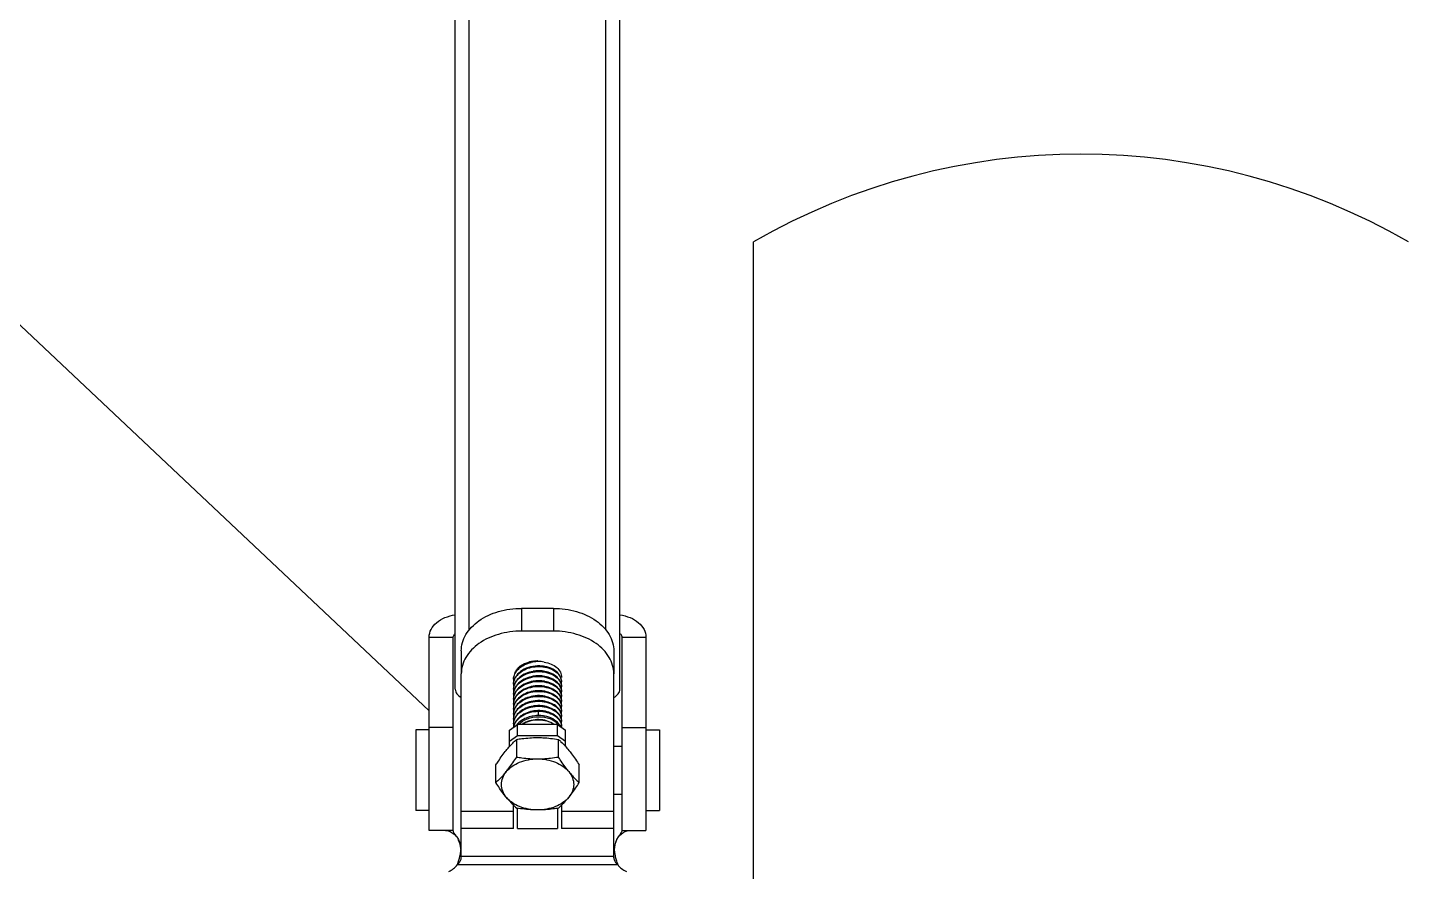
# Model space of a CAD drawing. Extents: x 1031190 to 1725648, y 733081 to 1571294.
# Drawn here: x 1131938 to 1134999, y 1228473 to 1230343 of the extents above; entities that cross this region are included whole.
import ezdxf

# ---------------------------------------------------------------- set-up
doc = ezdxf.new("R2010")
doc.units = 0
doc.header["$LTSCALE"] = 1000
doc.header["$MEASUREMENT"] = 0
doc.styles.get("Standard").update_dxf_attribs({"font": 'gbenor.shx', "bigfont": 'gbcbig.shx'})
doc.dimstyles.get("Standard").update_dxf_attribs({"dimtxt": 0.18, "dimasz": 0.18, "dimexe": 0.18, "dimexo": 0.0625, "dimgap": 0.09, "dimtad": 0, "dimtih": 1, "dimtoh": 1, "dimdec": 4, "dimzin": 0, "dimdsep": 46, "dimtxsty": 'Standard', "dimcen": 0.09, "dimadec": 0, "dimazin": 0, "dimtfac": 1, "dimtdec": 4, "dimtofl": 0, "dimtmove": 0, "dimatfit": 3, "dimfxl": 0, "dimtolj": 1, "dimtzin": 0, "dimarcsym": 0})

msp = doc.modelspace()

# ---------------------------------------------------------------- linework, layer by layer
at = {"linetype": 'Continuous'}
for p, q in [((1132885.9, 1228876.4), (1132885.9, 1231673)), ((1133250.7, 1228876.4), (1133250.7, 1231673)), ((1132917, 1229007.9), (1132917, 1231363.5)), ((1133219.5, 1229007.9), (1133219.5, 1231363.5)), ((1133547.1, 1228414.4), (1133547.1, 1229867.9)), ((1133032.7, 1229055.7), (1133032.7, 1229005.3)), ((1133103.9, 1229055.7), (1133032.7, 1229055.7)), ((1133103.9, 1229055.7), (1133103.9, 1229005.3)), ((1132828, 1228563.6), (1132828, 1228991.9)), ((1132828, 1228991.9), (1132881.4, 1228991.9)), ((1132881.4, 1228563.6), (1132881.4, 1228991.9)), ((1133103.9, 1229005.3), (1133032.7, 1229005.3)), ((1133255.1, 1228991.9), (1133255.1, 1228563.6)), ((1133255.1, 1228991.9), (1133308.5, 1228991.9)), ((1133308.5, 1228991.9), (1133308.5, 1228563.6)), ((1132899.2, 1228961.3), (1132899.2, 1228911)), ((1133237.3, 1228961.3), (1133237.3, 1228911)), ((1132899.2, 1228503), (1132899.2, 1228911)), ((1133025, 1228921.9), (1133025, 1228921.8)), ((1133237.3, 1228503), (1133237.3, 1228911)), ((1133069.8, 1228827.7), (1133069.6, 1228818.3)), ((1133069.6, 1228818.3), (1133069.6, 1228818.1)), ((1132828, 1228786.4), (1132798.2, 1228786.4)), ((1132881.4, 1228791.4), (1132828, 1228791.4)), ((1133006, 1228785.8), (1133023.8, 1228798.4)), ((1133006, 1228749.3), (1133006, 1228785.8)), ((1133023.8, 1228773.3), (1133006, 1228760.7)), ((1133023.8, 1228773.3), (1133023.8, 1228798.4)), ((1133112.8, 1228798.4), (1133023.8, 1228798.4)), ((1133112.8, 1228773.3), (1133023.8, 1228773.3)), ((1133112.8, 1228773.3), (1133112.8, 1228798.4)), ((1133112.8, 1228798.4), (1133130.5, 1228785.8)), ((1133130.5, 1228760.7), (1133112.8, 1228773.3)), ((1133130.5, 1228749.3), (1133130.5, 1228785.8)), ((1133255.1, 1228791.4), (1133308.5, 1228791.4)), ((1133308.5, 1228786.4), (1133338.3, 1228786.4)), ((1133022, 1228726.3), (1133022, 1228765.3)), ((1133114.5, 1228726.3), (1133114.5, 1228765.3)), ((1133237.3, 1228750.4), (1133255.1, 1228750.4)), ((1132975.8, 1228669.7), (1132975.8, 1228708.7)), ((1133160.7, 1228669.7), (1133160.7, 1228708.7)), ((1133014.9, 1228568), (1133014.9, 1228619.8)), ((1133121.7, 1228619.8), (1133121.7, 1228568)), ((1133237.3, 1228643.7), (1133255.1, 1228643.7)), ((1132828, 1228607.7), (1132798.2, 1228607.7)), ((1133014.9, 1228605.8), (1132899.2, 1228605.8)), ((1133023.8, 1228568.1), (1133023.8, 1228612.8)), ((1133112.8, 1228612.8), (1133112.8, 1228568.1)), ((1133237.3, 1228605.8), (1133121.7, 1228605.8)), ((1133308.5, 1228607.7), (1133338.3, 1228607.7)), ((1132881.4, 1228563.6), (1132828, 1228563.6)), ((1132887.1, 1228552.6), (1132883.1, 1228555.7)), ((1133014.9, 1228568), (1132899.2, 1228568)), ((1133023.8, 1228568.1), (1133112.8, 1228568.1)), ((1133237.3, 1228568), (1133121.7, 1228568)), ((1133249.4, 1228552.6), (1133253.5, 1228555.7)), ((1133255.1, 1228563.6), (1133308.5, 1228563.6)), ((1132899.2, 1228506.7), (1133237.3, 1228506.7)), ((1132890.6, 1228487.9), (1133245.9, 1228487.9))]:
    msp.add_line(p, q, dxfattribs=at)
for p, q in [((1132798.2, 1228786.4), (1132798.2, 1228607.7)), ((1133338.3, 1228786.4), (1133338.3, 1228607.7))]:
    msp.add_line(p, q)
for points in [[(1132864.4, 1228563.6), (1132864.9, 1228563.6), (1132866.8, 1228563.3), (1132870, 1228562.5), (1132874.2, 1228560.9), (1132879.1, 1228558.4), (1132883.1, 1228555.7)], [(1132883.1, 1228555.6), (1132885.6, 1228553.5), (1132889.2, 1228549.2), (1132892.7, 1228543.3), (1132894.9, 1228537.8)], [(1133241.6, 1228537.8), (1133243.9, 1228543.3), (1133247.4, 1228549.2), (1133251, 1228553.5), (1133253.4, 1228555.6)], [(1133253.5, 1228555.7), (1133257.5, 1228558.4), (1133262.3, 1228560.9), (1133266.6, 1228562.5), (1133269.7, 1228563.3), (1133271.6, 1228563.6), (1133272.1, 1228563.6)]]:
    msp.add_lwpolyline(points, dxfattribs=at)
at = {"color": 0}
msp.add_arc((1134273, 1228610.3), 1452, 60.0059, 119.9941, dxfattribs=at)
at = {"linetype": 'Continuous'}
for centre, radius, start, end in [((1133064.5, 1228865.7), 72.8, 94.186, 101.3834), ((1133069.6, 1228869.1), 69.9, 105.7051, 105.9956), ((1133070.3, 1228866.7), 72.5, 98.8131, 105.6696), ((1133070.7, 1228863.1), 74.7, 91.9721, 102.7007), ((1133070.7, 1228863.9), 75.3, 91.9386, 98.8281), ((1133070.7, 1228862.4), 75.4, 91.8866, 92.0013), ((1133070.7, 1228863.9), 75.3, 91.2819, 91.9468), ((1133070.7, 1228862.7), 75.2, 85.8694, 91.8937), ((1133070.9, 1228865.1), 72.7, 80.5973, 85.8743), ((1133044.1, 1228897.3), 29.2, 177.3319, 179.9985), ((1133044.4, 1228897.3), 29.5, 180.0287, 189.4249), ((1133070.5, 1228844.4), 62, 99.6805, 102.1157), ((1133070.5, 1228855.3), 62.1, 99.9932, 100.9869), ((1133097.1, 1228891.8), 24.6, 348.6612, 359.9519), ((1133097.4, 1228891.8), 24.2, 0.0022, 3.205), ((1133044.1, 1228886.3), 29.2, 177.3323, 179.9985), ((1133044.4, 1228886.3), 29.5, 180.0291, 189.4753), ((1133044.1, 1228875.2), 29.2, 177.3323, 179.9985), ((1133044.4, 1228875.3), 29.5, 180.0292, 189.5222), ((1133044.1, 1228864.2), 29.2, 177.332, 179.9985), ((1133044.4, 1228864.2), 29.5, 180.0288, 189.4407), ((1133097, 1228869.8), 24.6, 347.8507, 359.9477), ((1133097.1, 1228880.8), 24.6, 348.5825, 359.9511), ((1133097.4, 1228880.7), 24.2, 0.0023, 3.2045), ((1133097.4, 1228869.7), 24.2, 0.0023, 3.205), ((1133044.1, 1228853.2), 29.2, 177.3323, 179.9985), ((1133044.4, 1228853.2), 29.5, 180.0292, 189.4857), ((1133044.1, 1228842.2), 29.2, 177.3322, 179.9985), ((1133044.4, 1228842.2), 29.5, 180.0289, 189.445), ((1133044.1, 1228831.2), 29.2, 177.332, 179.9985), ((1133044.4, 1228831.2), 29.5, 180.0305, 189.6646), ((1133070.5, 1228789.2), 62.1, 99.744, 101.2123), ((1133097.1, 1228858.7), 24.6, 348.6164, 359.9515), ((1133097.1, 1228847.7), 24.6, 348.5981, 359.9512), ((1133097.1, 1228836.7), 24.6, 348.6534, 359.9518), ((1133097.4, 1228858.7), 24.2, 0.0023, 3.2046), ((1133097.4, 1228847.7), 24.2, 0.0023, 3.2046), ((1133097.4, 1228836.7), 24.2, 0.0023, 3.2051), ((1133044.1, 1228820.2), 29.2, 177.3323, 179.9985), ((1133044.4, 1228820.2), 29.5, 180.0292, 189.5017), ((1133044.1, 1228809.2), 29.2, 177.3319, 179.9985), ((1133044.4, 1228809.2), 29.5, 180.0287, 189.4225), ((1133070.7, 1228755), 63.2, 90.8014, 91.0371), ((1133070.7, 1228742.8), 75.3, 90.6833, 90.8601), ((1133097.1, 1228825.7), 24.6, 348.6302, 359.9515), ((1133097.1, 1228814.7), 24.6, 348.6111, 359.9514), ((1133097.1, 1228803.7), 24.6, 348.6704, 359.952), ((1133097.4, 1228825.7), 24.2, 0.0023, 3.2045), ((1133097.4, 1228814.7), 24.2, 0.0023, 3.2047), ((1133097.4, 1228803.7), 24.2, 0.0022, 3.2052), ((1133044.1, 1228798.2), 29.2, 177.3322, 179.9985), ((1133044.4, 1228798.2), 29.5, 180.029, 189.4615), ((1133053.7, 1228772.7), 40.1, 139.3761, 142.4805), ((1133097.4, 1228792.7), 24.2, 0.0022, 3.2058), ((1133097.5, 1228792.7), 24.2, 358.8477, 359.9998), ((1132910.5, 1228574.4), 31.9, 213.7883, 214.1887), ((1133226, 1228574.4), 31.9, 325.8113, 326.2117), ((1132763.5, 1228535.2), 135.8, 349.7299, 350.0443), ((1132765, 1228535), 134.3, 350.0279, 354.2491), ((1133371.6, 1228535), 134.3, 185.7566, 189.9721), ((1133373.1, 1228535.2), 135.8, 189.9557, 190.2701), ((1132854.7, 1228514.2), 44.5, 292.0243, 323.7485), ((1133281.8, 1228514.2), 44.5, 216.2515, 247.9757)]:
    msp.add_arc(centre, radius, start, end, dxfattribs=at)
for points, knots in [([(1132899.2, 1228961.3), (1132899.2, 1228967.5), (1132901, 1228980.2), (1132911.8, 1229004.9), (1132938.4, 1229031.5), (1132982.1, 1229051.2), (1133015.5, 1229055.7), (1133032.7, 1229055.7)], [0, 0, 0, 0, 0.103597, 0.210948, 0.445697, 0.712571, 1, 1, 1, 1]), ([(1133103.9, 1229055.7), (1133121, 1229055.7), (1133154.4, 1229051.2), (1133198.1, 1229031.5), (1133224.7, 1229004.9), (1133235.5, 1228980.2), (1133237.3, 1228967.5), (1133237.3, 1228961.3)], [0, 0, 0, 0, 0.287429, 0.554303, 0.789052, 0.896403, 1, 1, 1, 1]), ([(1132828, 1228991.9), (1132828, 1228997.7), (1132831.3, 1229010.1), (1132844.2, 1229025.4), (1132863.2, 1229036.4), (1132878, 1229040.2), (1132885.8, 1229041.3)], [0, 0, 0, 0, 0.213346, 0.447987, 0.712108, 1, 1, 1, 1]), ([(1133250.7, 1229041.3), (1133258.5, 1229040.2), (1133273.4, 1229036.4), (1133292.3, 1229025.4), (1133305.3, 1229010.1), (1133308.5, 1228997.7), (1133308.5, 1228991.9)], [0, 0, 0, 0, 0.287892, 0.552013, 0.786654, 1, 1, 1, 1]), ([(1132881.4, 1228991.9), (1132881.4, 1228992.6), (1132881.8, 1228995.8), (1132883.9, 1228998.6), (1132885.8, 1229000.1)], [0, 0, 0, 0, 0.236834, 1, 1, 1, 1]), ([(1133032.7, 1229005.3), (1133015.5, 1229005.3), (1132982.1, 1229000.8), (1132938.4, 1228981.2), (1132911.8, 1228954.5), (1132901, 1228929.8), (1132899.2, 1228917.2), (1132899.2, 1228911)], [0, 0, 0, 0, 0.287429, 0.554303, 0.789052, 0.896403, 1, 1, 1, 1]), ([(1133237.3, 1228911), (1133237.3, 1228917.2), (1133235.5, 1228929.8), (1133224.7, 1228954.5), (1133198.1, 1228981.2), (1133154.4, 1229000.8), (1133121, 1229005.3), (1133103.9, 1229005.3)], [0, 0, 0, 0, 0.103597, 0.210948, 0.445697, 0.712571, 1, 1, 1, 1]), ([(1133250.8, 1229000.1), (1133251.4, 1228999.6), (1133253.7, 1228997.4), (1133255.1, 1228994.2), (1133255.1, 1228991.9)], [0, 0, 0, 0, 0.274002, 1, 1, 1, 1]), ([(1133014.9, 1228898.6), (1133015.1, 1228902.8), (1133017.5, 1228911.6), (1133026.3, 1228922.8), (1133038.9, 1228931.3), (1133048.9, 1228934.8), (1133054.3, 1228936)], [0, 0, 0, 0, 0.219273, 0.456424, 0.717944, 1, 1, 1, 1]), ([(1133121.7, 1228893.1), (1133121.7, 1228895.5), (1133120.9, 1228900.4), (1133116.6, 1228909.8), (1133105.8, 1228919.9), (1133088.4, 1228927), (1133068.2, 1228929.1), (1133048, 1228925.6), (1133030.5, 1228917), (1133018.1, 1228904), (1133014.9, 1228892.8), (1133014.9, 1228887.6)], [0, 0, 0, 0, 0.049449, 0.100956, 0.214949, 0.346477, 0.489675, 0.634208, 0.769827, 0.890789, 1, 1, 1, 1]), ([(1133014.9, 1228887.6), (1133015.1, 1228891.9), (1133017.6, 1228900.8), (1133026.5, 1228912), (1133039.3, 1228920.5), (1133054.9, 1228925.8), (1133071.8, 1228927.4), (1133092.7, 1228924.8), (1133107.5, 1228917.5), (1133114, 1228910.3)], [0, 0, 0, 0, 0.105385, 0.219488, 0.34542, 0.481197, 0.621395, 0.759049, 1, 1, 1, 1]), ([(1133018.5, 1228913), (1133018.8, 1228913.9), (1133020.2, 1228917.3), (1133022.3, 1228920.5), (1133024.1, 1228922.7)], [0, 0, 0, 0, 0.242775, 1, 1, 1, 1]), ([(1133024.1, 1228922.7), (1133025.7, 1228924.4), (1133033.2, 1228931), (1133042.7, 1228935.1), (1133050.1, 1228937)], [0, 0, 0, 0, 0.23319, 1, 1, 1, 1]), ([(1133050.4, 1228936.4), (1133047.9, 1228935.6), (1133038.6, 1228932.4), (1133030, 1228927), (1133025, 1228921.9)], [0, 0, 0, 0, 0.264817, 1, 1, 1, 1]), ([(1133084.6, 1228926.8), (1133082.5, 1228927.3), (1133074, 1228928.8), (1133065.1, 1228928.5), (1133058.7, 1228927.2)], [0, 0, 0, 0, 0.245648, 1, 1, 1, 1]), ([(1133082.8, 1228936.8), (1133088.1, 1228935.9), (1133098.2, 1228933.1), (1133110.9, 1228925.4), (1133119.5, 1228915), (1133121.7, 1228906.7), (1133121.7, 1228902.8)], [0, 0, 0, 0, 0.291651, 0.555731, 0.788679, 1, 1, 1, 1]), ([(1133025, 1228921.8), (1133021.9, 1228918.6), (1133016.8, 1228911.4), (1133014.9, 1228902.8), (1133014.9, 1228898.6)], [0, 0, 0, 0, 0.517736, 1, 1, 1, 1]), ([(1133114.2, 1228900.4), (1133107.7, 1228907.8), (1133092.6, 1228915.3), (1133071.4, 1228917.8), (1133054.2, 1228916), (1133038.5, 1228910.5), (1133025.6, 1228901.6), (1133017, 1228890), (1133014.9, 1228880.9), (1133014.9, 1228876.6)], [0, 0, 0, 0, 0.241301, 0.379446, 0.520004, 0.655787, 0.781306, 0.894819, 1, 1, 1, 1]), ([(1133014.9, 1228876.6), (1133015.2, 1228881.7), (1133018.7, 1228892.5), (1133031.1, 1228905), (1133048.3, 1228913.3), (1133068.1, 1228916.6), (1133087.9, 1228914.7), (1133105.1, 1228907.9), (1133117.6, 1228896.8), (1133121.3, 1228886.8), (1133121.6, 1228882.1)], [0, 0, 0, 0, 0.109414, 0.230762, 0.366312, 0.510386, 0.653204, 0.784891, 0.899595, 1, 1, 1, 1]), ([(1133114.2, 1228889.4), (1133107.7, 1228896.8), (1133092.6, 1228904.3), (1133071.4, 1228906.8), (1133054.2, 1228905), (1133038.5, 1228899.5), (1133025.6, 1228890.6), (1133017, 1228879), (1133014.9, 1228869.9), (1133014.9, 1228865.6)], [0, 0, 0, 0, 0.241321, 0.379464, 0.520018, 0.655795, 0.781306, 0.894819, 1, 1, 1, 1]), ([(1133014.9, 1228865.6), (1133015.2, 1228870.7), (1133018.7, 1228881.5), (1133031.1, 1228894), (1133048.3, 1228902.3), (1133068.1, 1228905.6), (1133087.9, 1228903.7), (1133105.1, 1228896.8), (1133117.6, 1228885.8), (1133121.3, 1228875.8), (1133121.6, 1228871.1)], [0, 0, 0, 0, 0.10941, 0.230759, 0.36631, 0.510388, 0.653211, 0.784896, 0.899598, 1, 1, 1, 1]), ([(1133114.2, 1228878.4), (1133107.7, 1228885.8), (1133092.6, 1228893.2), (1133071.4, 1228895.8), (1133054.2, 1228894), (1133038.5, 1228888.5), (1133025.6, 1228879.6), (1133017, 1228868), (1133014.9, 1228858.9), (1133014.9, 1228854.6)], [0, 0, 0, 0, 0.241291, 0.379436, 0.519999, 0.655783, 0.781305, 0.89482, 1, 1, 1, 1]), ([(1133014.9, 1228854.6), (1133015.2, 1228859.7), (1133018.7, 1228870.5), (1133031.1, 1228883), (1133048.3, 1228891.3), (1133068.1, 1228894.6), (1133087.9, 1228892.7), (1133105.1, 1228885.8), (1133117.6, 1228874.8), (1133121.3, 1228864.8), (1133121.6, 1228860.1)], [0, 0, 0, 0, 0.109413, 0.230763, 0.366317, 0.51039, 0.65321, 0.784893, 0.899595, 1, 1, 1, 1]), ([(1133084.1, 1228915.9), (1133082.2, 1228916.4), (1133074.1, 1228917.7), (1133065.8, 1228917.5), (1133059.7, 1228916.4)], [0, 0, 0, 0, 0.245788, 1, 1, 1, 1]), ([(1133083.4, 1228894.1), (1133081.5, 1228894.5), (1133073.7, 1228895.7), (1133065.8, 1228895.4), (1133059.9, 1228894.4)], [0, 0, 0, 0, 0.246155, 1, 1, 1, 1]), ([(1133083.5, 1228905), (1133081.6, 1228905.4), (1133073.9, 1228906.7), (1133065.9, 1228906.5), (1133060.1, 1228905.5)], [0, 0, 0, 0, 0.246058, 1, 1, 1, 1]), ([(1133114, 1228910.3), (1133116.2, 1228907.8), (1133119.8, 1228902.5), (1133121.4, 1228896.2), (1133121.6, 1228893.1)], [0, 0, 0, 0, 0.517722, 1, 1, 1, 1]), ([(1133121.7, 1228882.1), (1133121.7, 1228885.3), (1133120.3, 1228892.1), (1133116.5, 1228897.8), (1133114.2, 1228900.4)], [0, 0, 0, 0, 0.48238, 1, 1, 1, 1]), ([(1132885.9, 1228876.4), (1132885.9, 1228872.8), (1132888.8, 1228865), (1132895.4, 1228860.2), (1132899.1, 1228858.3)], [0, 0, 0, 0, 0.461863, 1, 1, 1, 1]), ([(1133114.2, 1228867.4), (1133107.7, 1228874.8), (1133092.6, 1228882.2), (1133071.4, 1228884.8), (1133054.2, 1228883), (1133038.5, 1228877.4), (1133025.6, 1228868.6), (1133017, 1228857), (1133014.9, 1228847.9), (1133014.9, 1228843.6)], [0, 0, 0, 0, 0.241314, 0.379459, 0.520012, 0.655791, 0.781307, 0.89482, 1, 1, 1, 1]), ([(1133014.9, 1228843.6), (1133015.2, 1228848.7), (1133018.7, 1228859.5), (1133031.1, 1228872), (1133048.3, 1228880.3), (1133068.1, 1228883.6), (1133087.9, 1228881.7), (1133105.1, 1228874.8), (1133117.6, 1228863.8), (1133121.3, 1228853.8), (1133121.6, 1228849.1)], [0, 0, 0, 0, 0.109413, 0.230762, 0.36631, 0.510386, 0.653205, 0.784893, 0.899595, 1, 1, 1, 1]), ([(1133114.2, 1228856.3), (1133107.7, 1228863.8), (1133092.6, 1228871.2), (1133071.4, 1228873.8), (1133054.2, 1228872), (1133038.5, 1228866.4), (1133025.6, 1228857.6), (1133017, 1228846), (1133014.9, 1228836.9), (1133014.9, 1228832.6)], [0, 0, 0, 0, 0.241312, 0.379455, 0.520012, 0.655791, 0.781305, 0.89482, 1, 1, 1, 1]), ([(1133014.9, 1228832.6), (1133015.2, 1228837.7), (1133018.7, 1228848.5), (1133031.1, 1228861), (1133048.3, 1228869.3), (1133068.1, 1228872.6), (1133087.9, 1228870.7), (1133105.1, 1228863.8), (1133117.6, 1228852.8), (1133121.3, 1228842.8), (1133121.6, 1228838.1)], [0, 0, 0, 0, 0.109411, 0.230759, 0.366311, 0.510389, 0.653212, 0.784896, 0.899598, 1, 1, 1, 1]), ([(1133114.2, 1228845.3), (1133107.7, 1228852.8), (1133092.6, 1228860.2), (1133071.4, 1228862.7), (1133054.2, 1228861), (1133038.5, 1228855.4), (1133025.6, 1228846.6), (1133017, 1228835), (1133014.9, 1228825.9), (1133014.9, 1228821.6)], [0, 0, 0, 0, 0.24129, 0.379435, 0.519998, 0.655783, 0.781305, 0.89482, 1, 1, 1, 1]), ([(1133014.9, 1228821.6), (1133015.2, 1228826.7), (1133018.7, 1228837.5), (1133031.1, 1228850), (1133048.3, 1228858.3), (1133068.1, 1228861.6), (1133087.9, 1228859.7), (1133105.1, 1228852.8), (1133117.6, 1228841.7), (1133121.3, 1228831.8), (1133121.6, 1228827.1)], [0, 0, 0, 0, 0.109414, 0.230763, 0.366316, 0.510389, 0.653208, 0.784892, 0.899594, 1, 1, 1, 1]), ([(1133084.5, 1228860.8), (1133082.4, 1228861.3), (1133073.5, 1228862.8), (1133064.3, 1228862.4), (1133057.7, 1228861)], [0, 0, 0, 0, 0.245825, 1, 1, 1, 1]), ([(1133085, 1228871.7), (1133082.9, 1228872.2), (1133074.4, 1228873.7), (1133065.6, 1228873.5), (1133059.1, 1228872.3)], [0, 0, 0, 0, 0.2454, 1, 1, 1, 1]), ([(1133083.6, 1228883), (1133081.7, 1228883.4), (1133073.8, 1228884.7), (1133065.7, 1228884.4), (1133059.8, 1228883.4)], [0, 0, 0, 0, 0.246065, 1, 1, 1, 1]), ([(1133121.7, 1228871.1), (1133121.7, 1228874.3), (1133120.3, 1228881.1), (1133116.5, 1228886.8), (1133114.2, 1228889.4)], [0, 0, 0, 0, 0.482371, 1, 1, 1, 1]), ([(1133121.7, 1228860.1), (1133121.7, 1228863.3), (1133120.3, 1228870.1), (1133116.5, 1228875.8), (1133114.2, 1228878.4)], [0, 0, 0, 0, 0.482397, 1, 1, 1, 1]), ([(1133121.7, 1228849.1), (1133121.7, 1228852.3), (1133120.3, 1228859.1), (1133116.5, 1228864.8), (1133114.2, 1228867.4)], [0, 0, 0, 0, 0.482371, 1, 1, 1, 1]), ([(1133237.4, 1228858.3), (1133241.1, 1228860.2), (1133247.7, 1228865), (1133250.7, 1228872.8), (1133250.7, 1228876.4)], [0, 0, 0, 0, 0.538137, 1, 1, 1, 1]), ([(1133114.2, 1228834.3), (1133107.7, 1228841.8), (1133092.6, 1228849.2), (1133071.4, 1228851.7), (1133054.2, 1228850), (1133038.5, 1228844.4), (1133025.6, 1228835.5), (1133017, 1228824), (1133014.9, 1228814.9), (1133014.9, 1228810.6)], [0, 0, 0, 0, 0.241317, 0.379461, 0.520014, 0.655792, 0.781306, 0.894819, 1, 1, 1, 1]), ([(1133014.9, 1228810.5), (1133015.2, 1228815.7), (1133018.7, 1228826.5), (1133031.1, 1228839), (1133048.3, 1228847.3), (1133068.1, 1228850.6), (1133087.9, 1228848.7), (1133105.1, 1228841.8), (1133117.6, 1228830.7), (1133121.3, 1228820.7), (1133121.6, 1228816)], [0, 0, 0, 0, 0.109411, 0.23076, 0.366309, 0.510386, 0.653207, 0.784895, 0.899597, 1, 1, 1, 1]), ([(1133114.2, 1228823.3), (1133107.7, 1228830.7), (1133092.6, 1228838.2), (1133071.4, 1228840.7), (1133054.2, 1228838.9), (1133038.5, 1228833.4), (1133025.6, 1228824.5), (1133017, 1228813), (1133014.9, 1228803.9), (1133014.9, 1228799.5)], [0, 0, 0, 0, 0.241302, 0.379446, 0.520006, 0.655788, 0.781304, 0.89482, 1, 1, 1, 1]), ([(1133014.9, 1228799.5), (1133015.2, 1228804.7), (1133018.7, 1228815.4), (1133031.1, 1228828), (1133048.3, 1228836.3), (1133068.1, 1228839.6), (1133087.9, 1228837.6), (1133105.1, 1228830.8), (1133117.6, 1228819.7), (1133121.3, 1228809.7), (1133121.6, 1228805)], [0, 0, 0, 0, 0.109411, 0.23076, 0.366314, 0.510391, 0.653213, 0.784895, 0.899597, 1, 1, 1, 1]), ([(1133083.9, 1228849.9), (1133082, 1228850.3), (1133074.1, 1228851.7), (1133066, 1228851.4), (1133060, 1228850.4)], [0, 0, 0, 0, 0.245865, 1, 1, 1, 1]), ([(1133083.5, 1228839), (1133081.6, 1228839.4), (1133073.8, 1228840.6), (1133065.8, 1228840.4), (1133060, 1228839.4)], [0, 0, 0, 0, 0.246098, 1, 1, 1, 1]), ([(1133121.7, 1228838.1), (1133121.7, 1228841.3), (1133120.3, 1228848), (1133116.5, 1228853.8), (1133114.2, 1228856.3)], [0, 0, 0, 0, 0.482382, 1, 1, 1, 1]), ([(1133121.7, 1228827.1), (1133121.7, 1228830.3), (1133120.3, 1228837), (1133116.5, 1228842.7), (1133114.2, 1228845.3)], [0, 0, 0, 0, 0.482394, 1, 1, 1, 1]), ([(1133121.7, 1228816.1), (1133121.7, 1228819.3), (1133120.3, 1228826), (1133116.5, 1228831.7), (1133114.2, 1228834.3)], [0, 0, 0, 0, 0.48237, 1, 1, 1, 1]), ([(1133114.2, 1228812.3), (1133107.9, 1228819.4), (1133093.7, 1228826.7), (1133073.4, 1228829.6), (1133056.8, 1228828.4), (1133041.3, 1228823.7), (1133028.3, 1228815.8), (1133018.9, 1228805.2), (1133015.7, 1228796.7), (1133015.1, 1228792.5)], [0, 0, 0, 0, 0.238806, 0.375378, 0.515068, 0.651187, 0.778286, 0.893865, 1, 1, 1, 1]), ([(1133015.4, 1228792.6), (1133016.3, 1228797.5), (1133021, 1228807.5), (1133033.9, 1228818.6), (1133050.8, 1228825.9), (1133063.4, 1228827.6), (1133069.8, 1228827.7)], [0, 0, 0, 0, 0.215857, 0.456017, 0.721227, 1, 1, 1, 1]), ([(1133069.6, 1228818.1), (1133060.6, 1228817.9), (1133043.5, 1228814.7), (1133028.5, 1228805), (1133023.3, 1228798.9)], [0, 0, 0, 0, 0.525716, 1, 1, 1, 1]), ([(1133025.7, 1228798.5), (1133031.2, 1228804.1), (1133045.9, 1228812.7), (1133070.7, 1228816.9), (1133094.9, 1228813.2), (1133108.9, 1228804.9), (1133113.8, 1228799.5)], [0, 0, 0, 0, 0.245715, 0.512956, 0.773315, 1, 1, 1, 1]), ([(1133105.5, 1228798.5), (1133100.6, 1228801.8), (1133089, 1228806.6), (1133064.3, 1228809.8), (1133044.6, 1228805.1), (1133034, 1228798.4)], [0, 0, 0, 0, 0.237857, 0.495496, 1, 1, 1, 1]), ([(1133099.1, 1228802), (1133094.4, 1228804.6), (1133083.8, 1228808.5), (1133061.5, 1228810.4), (1133044.1, 1228805.4), (1133034.9, 1228799.1)], [0, 0, 0, 0, 0.239537, 0.497847, 1, 1, 1, 1]), ([(1133083.4, 1228828), (1133081.5, 1228828.4), (1133073.8, 1228829.6), (1133065.8, 1228829.4), (1133060, 1228828.4)], [0, 0, 0, 0, 0.24614, 1, 1, 1, 1]), ([(1133069.8, 1228827.7), (1133076.4, 1228827.8), (1133089, 1228826.3), (1133105.7, 1228819.3), (1133117.8, 1228808.4), (1133121.4, 1228798.6), (1133121.6, 1228794)], [0, 0, 0, 0, 0.291821, 0.560232, 0.794326, 1, 1, 1, 1]), ([(1133114.2, 1228801.3), (1133111.9, 1228804), (1133099.4, 1228814.4), (1133082.3, 1228818.2), (1133069.8, 1228818.1)], [0, 0, 0, 0, 0.224306, 1, 1, 1, 1]), ([(1133085.1, 1228816.6), (1133083.8, 1228816.9), (1133078.8, 1228817.9), (1133073.7, 1228818.3), (1133069.9, 1228818.3)], [0, 0, 0, 0, 0.245441, 1, 1, 1, 1]), ([(1133121.7, 1228805.1), (1133121.7, 1228808.3), (1133120.3, 1228815), (1133116.5, 1228820.7), (1133114.2, 1228823.3)], [0, 0, 0, 0, 0.482394, 1, 1, 1, 1]), ([(1133121.7, 1228794), (1133121.7, 1228797.3), (1133120.3, 1228804), (1133116.5, 1228809.7), (1133114.2, 1228812.3)], [0, 0, 0, 0, 0.482388, 1, 1, 1, 1]), ([(1133119.1, 1228794.1), (1133118.8, 1228794.7), (1133117.4, 1228797.3), (1133115.7, 1228799.6), (1133114.2, 1228801.3)], [0, 0, 0, 0, 0.243018, 1, 1, 1, 1]), ([(1133022, 1228765.3), (1133025.8, 1228766), (1133041.1, 1228768.2), (1133056.6, 1228769.4), (1133068.3, 1228769.4)], [0, 0, 0, 0, 0.248681, 1, 1, 1, 1]), ([(1133068.3, 1228769.4), (1133072.2, 1228769.4), (1133087.6, 1228769), (1133103.1, 1228767.2), (1133114.5, 1228765.3)], [0, 0, 0, 0, 0.251248, 1, 1, 1, 1]), ([(1132975.8, 1228708.7), (1132977.7, 1228711.6), (1132985, 1228722.7), (1132992.7, 1228733.5), (1132998.9, 1228741.1)], [0, 0, 0, 0, 0.261287, 1, 1, 1, 1]), ([(1132998.9, 1228741.1), (1133000.8, 1228743.4), (1133008, 1228751.9), (1133015.9, 1228759.9), (1133022, 1228765.3)], [0, 0, 0, 0, 0.268858, 1, 1, 1, 1]), ([(1133114.5, 1228765.3), (1133116.4, 1228763.6), (1133124.6, 1228756), (1133132.2, 1228747.7), (1133137.6, 1228741.1)], [0, 0, 0, 0, 0.2325, 1, 1, 1, 1]), ([(1133137.6, 1228741.1), (1133139.6, 1228738.7), (1133147.8, 1228728.2), (1133155.3, 1228717.2), (1133160.7, 1228708.7)], [0, 0, 0, 0, 0.237123, 1, 1, 1, 1]), ([(1132998.9, 1228693.9), (1133000.9, 1228696.4), (1133009.1, 1228706.8), (1133016.6, 1228717.8), (1133022, 1228726.3)], [0, 0, 0, 0, 0.237123, 1, 1, 1, 1]), ([(1132998.9, 1228693.9), (1133006.5, 1228703.2), (1133028.9, 1228717.8), (1133054.7, 1228722.2), (1133068.3, 1228722.2)], [0, 0, 0, 0, 0.468341, 1, 1, 1, 1]), ([(1133022, 1228726.3), (1133025.8, 1228725.7), (1133041.1, 1228723.4), (1133056.6, 1228722.2), (1133068.3, 1228722.2)], [0, 0, 0, 0, 0.248681, 1, 1, 1, 1]), ([(1133068.3, 1228722.2), (1133072.2, 1228722.2), (1133087.6, 1228722.6), (1133103.1, 1228724.4), (1133114.5, 1228726.3)], [0, 0, 0, 0, 0.251248, 1, 1, 1, 1]), ([(1133068.3, 1228722.2), (1133081.8, 1228722.2), (1133107.6, 1228717.8), (1133130, 1228703.2), (1133137.6, 1228693.9)], [0, 0, 0, 0, 0.531659, 1, 1, 1, 1]), ([(1133137.6, 1228693.9), (1133135.6, 1228696.4), (1133127.4, 1228706.8), (1133120, 1228717.8), (1133114.5, 1228726.3)], [0, 0, 0, 0, 0.237123, 1, 1, 1, 1]), ([(1132998.9, 1228693.9), (1132997, 1228691.6), (1132989.8, 1228683.1), (1132981.9, 1228675.1), (1132975.8, 1228669.7)], [0, 0, 0, 0, 0.268858, 1, 1, 1, 1]), ([(1132998.9, 1228637.3), (1132995.6, 1228641.4), (1132990.2, 1228650.3), (1132987.2, 1228665.6), (1132990.2, 1228680.9), (1132995.6, 1228689.8), (1132998.9, 1228693.9)], [0, 0, 0, 0, 0.257487, 0.5, 0.742513, 1, 1, 1, 1]), ([(1133137.6, 1228693.9), (1133139.5, 1228691.6), (1133146.7, 1228683.1), (1133154.6, 1228675.1), (1133160.7, 1228669.7)], [0, 0, 0, 0, 0.268858, 1, 1, 1, 1]), ([(1133137.6, 1228693.9), (1133141, 1228689.8), (1133146.4, 1228680.9), (1133149.3, 1228665.6), (1133146.4, 1228650.3), (1133141, 1228641.4), (1133137.6, 1228637.3)], [0, 0, 0, 0, 0.257487, 0.5, 0.742513, 1, 1, 1, 1]), ([(1132998.9, 1228637.3), (1132996.9, 1228639.7), (1132988.7, 1228650.2), (1132981.3, 1228661.2), (1132975.8, 1228669.7)], [0, 0, 0, 0, 0.237123, 1, 1, 1, 1]), ([(1133137.6, 1228637.3), (1133139.6, 1228639.7), (1133147.8, 1228650.2), (1133155.3, 1228661.2), (1133160.7, 1228669.7)], [0, 0, 0, 0, 0.237123, 1, 1, 1, 1]), ([(1132998.9, 1228637.3), (1133000.8, 1228635), (1133008, 1228626.4), (1133015.9, 1228618.5), (1133022, 1228613.1)], [0, 0, 0, 0, 0.268858, 1, 1, 1, 1]), ([(1133068.3, 1228609), (1133054.7, 1228609), (1133028.9, 1228613.4), (1133006.5, 1228628), (1132998.9, 1228637.3)], [0, 0, 0, 0, 0.531659, 1, 1, 1, 1]), ([(1133137.6, 1228637.3), (1133130, 1228628), (1133107.6, 1228613.4), (1133081.8, 1228609), (1133068.3, 1228609)], [0, 0, 0, 0, 0.468341, 1, 1, 1, 1]), ([(1133137.6, 1228637.3), (1133135.7, 1228635), (1133128.5, 1228626.4), (1133120.6, 1228618.5), (1133114.5, 1228613.1)], [0, 0, 0, 0, 0.268858, 1, 1, 1, 1]), ([(1133068.3, 1228609), (1133064.4, 1228609), (1133048.9, 1228609.4), (1133033.5, 1228611.2), (1133022, 1228613.1)], [0, 0, 0, 0, 0.251248, 1, 1, 1, 1]), ([(1133114.5, 1228613.1), (1133110.7, 1228612.4), (1133095.4, 1228610.1), (1133079.9, 1228609), (1133068.3, 1228609)], [0, 0, 0, 0, 0.248681, 1, 1, 1, 1]), ([(1132884, 1228556.7), (1132883.6, 1228557.3), (1132882.3, 1228559.4), (1132881.4, 1228561.8), (1132881.4, 1228563.6)], [0, 0, 0, 0, 0.289589, 1, 1, 1, 1]), ([(1132887.1, 1228552.6), (1132886.8, 1228552.9), (1132885.8, 1228554.2), (1132884.8, 1228555.5), (1132884.1, 1228556.5)], [0, 0, 0, 0, 0.26918, 1, 1, 1, 1]), ([(1133252.4, 1228556.5), (1133252.2, 1228556.2), (1133251.2, 1228554.8), (1133250.2, 1228553.6), (1133249.4, 1228552.6)], [0, 0, 0, 0, 0.231104, 1, 1, 1, 1]), ([(1133255.1, 1228563.6), (1133255.1, 1228563), (1133254.8, 1228560.5), (1133253.6, 1228558.3), (1133252.5, 1228556.7)], [0, 0, 0, 0, 0.222245, 1, 1, 1, 1]), ([(1132894.9, 1228537.8), (1132894.4, 1228539.4), (1132892.4, 1228544.5), (1132889.6, 1228549.5), (1132887.1, 1228552.6)], [0, 0, 0, 0, 0.285604, 1, 1, 1, 1]), ([(1132899.2, 1228511.5), (1132899.2, 1228513.8), (1132898.9, 1228522.7), (1132897.1, 1228531.6), (1132894.9, 1228537.8)], [0, 0, 0, 0, 0.257456, 1, 1, 1, 1]), ([(1133241.6, 1228537.8), (1133240.9, 1228535.8), (1133238.3, 1228527.3), (1133237.3, 1228518.3), (1133237.3, 1228511.5)], [0, 0, 0, 0, 0.239548, 1, 1, 1, 1]), ([(1133249.4, 1228552.6), (1133248.7, 1228551.7), (1133245.4, 1228547.2), (1133243, 1228542), (1133241.6, 1228537.8)], [0, 0, 0, 0, 0.210146, 1, 1, 1, 1]), ([(1132890.6, 1228487.9), (1132891.3, 1228489.7), (1132894.1, 1228497.2), (1132896, 1228505), (1132897.1, 1228511)], [0, 0, 0, 0, 0.242689, 1, 1, 1, 1]), ([(1132890.6, 1228487.9), (1132891.8, 1228488.9), (1132896, 1228492.9), (1132899.2, 1228498.7), (1132899.2, 1228503)], [0, 0, 0, 0, 0.266, 1, 1, 1, 1]), ([(1133237.3, 1228503), (1133237.3, 1228501.6), (1133238.4, 1228495.7), (1133242.4, 1228490.8), (1133245.9, 1228487.9)], [0, 0, 0, 0, 0.231026, 1, 1, 1, 1]), ([(1133239.4, 1228511), (1133239.8, 1228509), (1133241.4, 1228501.1), (1133243.7, 1228493.4), (1133245.9, 1228487.9)], [0, 0, 0, 0, 0.255037, 1, 1, 1, 1])]:
    msp.add_open_spline(points, degree=3, knots=knots, dxfattribs=at)
for points in [[(1133069.6, 1228818.3), (1133064.5, 1228818.2), (1133059.3, 1228817.5), (1133054.4, 1228816.1)], [(1133113.8, 1228799.5), (1133115, 1228798.3), (1133116, 1228797), (1133116.9, 1228795.7)]]:
    msp.add_open_spline(points, degree=3, dxfattribs=at)

# ---------------------------------------------------------------- leaders
msp.add_leader([(1132828, 1228828.3), (1131732.2, 1229860.6)], dimstyle='Standard', override={"dimgap": 20})

doc.saveas('drawing.dxf')
